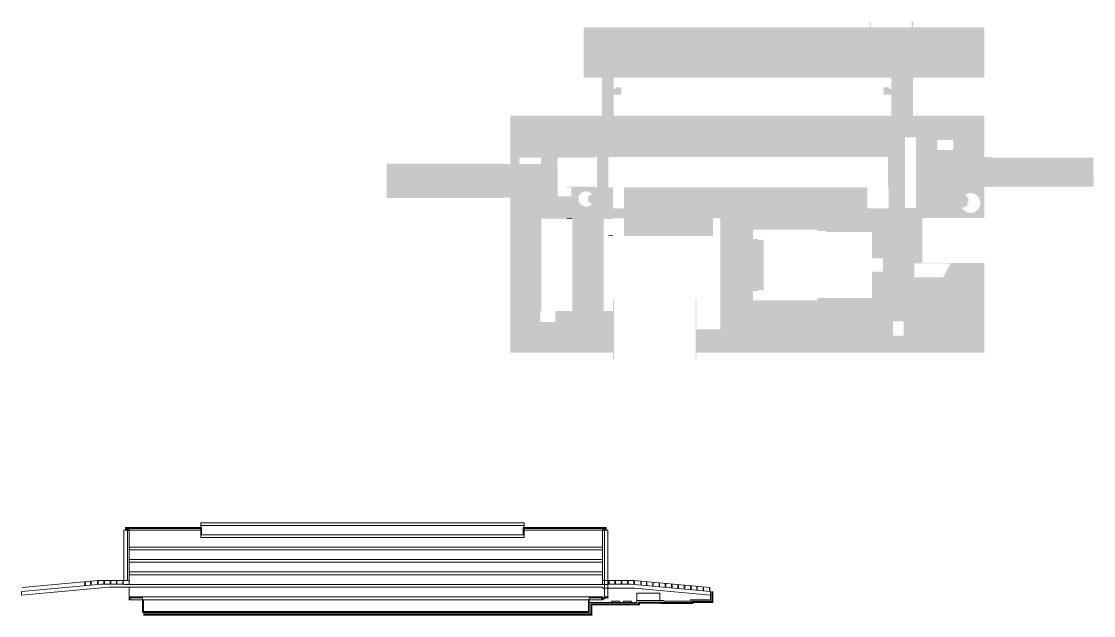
# Model space of a CAD drawing. Header units: metres. Extents: x -331 to 2982, y 362 to 2539.
# Drawn here: x 417.9 to 699, y 1183.6 to 1339.3 of the extents above; entities that cross this region are included whole.
import ezdxf

# ---------------------------------------------------------------- set-up
doc = ezdxf.new("R2010")
doc.units = ezdxf.units.M
doc.layers.get('0').update_dxf_attribs({"color": 251})
doc.layers.add('_corredores', color=251, linetype='Continuous', plot=False)
doc.layers.add('_salas', color=251, linetype='Continuous', plot=False)

msp = doc.modelspace()

# ---------------------------------------------------------------- hatches: boundary and pattern name
at = {"layer": '_corredores', "transparency": 33554508}
h = msp.add_hatch(color=256, dxfattribs=at)
h.dxf.hatch_style = 1
h.paths.add_polyline_path([(652.409, 1290.371), (649.559, 1290.371), (649.559, 1308.921), (649.559, 1312.196), (652.209, 1312.196), (652.209, 1314.631), (651.609, 1314.631), (651.609, 1324.544), (670.379, 1324.544), (670.379, 1326.38), (670.189, 1326.38), (670.189, 1326.577), (670.003, 1326.764), (666.304, 1326.765), (666.303, 1326.763), (666.285, 1326.763), (666.271, 1326.764), (666.235, 1326.773), (666.184, 1326.814), (665.426, 1327.57), (665.413, 1327.583), (665.389, 1327.574), (663.994, 1327.574), (662.599, 1327.574), (662.575, 1327.583), (662.562, 1327.57), (661.804, 1326.814), (661.752, 1326.773), (661.716, 1326.764), (661.703, 1326.763), (661.685, 1326.763), (661.684, 1326.765), (658.091, 1326.765), (657.751, 1326.425), (657.744, 1326.432), (657.737, 1326.425), (657.397, 1326.765), (653.804, 1326.765), (653.803, 1326.763), (653.785, 1326.763), (653.772, 1326.764), (653.736, 1326.773), (653.684, 1326.814), (652.926, 1327.57), (652.913, 1327.583), (652.889, 1327.574), (651.494, 1327.574), (649.748, 1327.574), (649.748, 1326.814), (649.608, 1326.814), (649.608, 1329.894), (641.234, 1329.894), (641.234, 1328.054), (640.474, 1328.054), (640.474, 1327.096), (640.756, 1326.814), (640.374, 1326.432), (640.042, 1326.765), (636.434, 1326.765), (636.433, 1326.763), (636.415, 1326.763), (636.402, 1326.764), (636.366, 1326.773), (636.314, 1326.814), (635.557, 1327.57), (635.544, 1327.583), (635.519, 1327.574), (634.124, 1327.574), (632.729, 1327.574), (632.705, 1327.583), (632.692, 1327.57), (631.935, 1326.814), (631.883, 1326.773), (631.847, 1326.764), (631.833, 1326.763), (631.815, 1326.763), (631.814, 1326.765), (628.221, 1326.765), (627.881, 1326.425), (627.874, 1326.432), (627.867, 1326.425), (627.528, 1326.765), (623.934, 1326.765), (623.933, 1326.763), (623.915, 1326.763), (623.901, 1326.764), (623.865, 1326.773), (623.814, 1326.814), (623.056, 1327.57), (623.043, 1327.583), (623.019, 1327.574), (621.624, 1327.574), (620.229, 1327.574), (620.204, 1327.583), (620.191, 1327.57), (619.434, 1326.814), (619.382, 1326.773), (619.346, 1326.764), (619.333, 1326.763), (619.315, 1326.763), (619.314, 1326.765), (615.721, 1326.765), (615.381, 1326.425), (615.374, 1326.432), (615.367, 1326.425), (615.027, 1326.765), (611.434, 1326.765), (611.433, 1326.763), (611.415, 1326.763), (611.401, 1326.764), (611.365, 1326.773), (611.314, 1326.814), (610.556, 1327.57), (610.543, 1327.583), (610.519, 1327.574), (609.124, 1327.574), (607.729, 1327.574), (607.705, 1327.583), (607.691, 1327.57), (606.934, 1326.814), (606.882, 1326.773), (606.846, 1326.764), (606.833, 1326.763), (606.815, 1326.763), (606.814, 1326.765), (603.221, 1326.765), (602.881, 1326.425), (602.874, 1326.432), (602.867, 1326.425), (602.527, 1326.765), (598.934, 1326.765), (598.933, 1326.763), (598.915, 1326.763), (598.901, 1326.764), (598.865, 1326.773), (598.814, 1326.814), (598.056, 1327.57), (598.043, 1327.583), (598.019, 1327.574), (596.624, 1327.574), (595.229, 1327.574), (595.205, 1327.583), (595.191, 1327.57), (594.434, 1326.814), (594.382, 1326.773), (594.346, 1326.764), (594.333, 1326.763), (594.315, 1326.763), (594.314, 1326.765), (590.721, 1326.765), (590.381, 1326.425), (590.374, 1326.432), (590.367, 1326.425), (590.027, 1326.765), (586.434, 1326.765), (586.433, 1326.763), (586.415, 1326.763), (586.401, 1326.764), (586.365, 1326.773), (586.314, 1326.814), (585.556, 1327.57), (585.543, 1327.583), (585.519, 1327.574), (584.124, 1327.574), (582.729, 1327.574), (582.705, 1327.583), (582.692, 1327.57), (581.934, 1326.814), (581.882, 1326.773), (581.846, 1326.764), (581.833, 1326.763), (581.815, 1326.763), (581.814, 1326.765), (578.221, 1326.765), (577.881, 1326.425), (577.874, 1326.432), (577.867, 1326.425), (577.527, 1326.765), (573.934, 1326.765), (573.933, 1326.763), (573.915, 1326.763), (573.902, 1326.764), (573.866, 1326.773), (573.814, 1326.814), (573.056, 1327.57), (573.043, 1327.583), (573.019, 1327.574), (571.624, 1327.574), (570.229, 1327.574), (570.205, 1327.583), (570.192, 1327.57), (569.434, 1326.814), (569.383, 1326.773), (569.347, 1326.764), (569.333, 1326.763), (569.315, 1326.763), (569.314, 1326.765), (565.615, 1326.764), (565.429, 1326.577), (565.429, 1326.38), (565.239, 1326.38), (565.239, 1324.544), (570.084, 1324.544), (570.084, 1314.631), (570.394, 1314.631), (570.394, 1305.511), (565.009, 1305.511), (565.009, 1310.811), (563.809, 1310.811), (563.809, 1305.511), (555.909, 1305.511), (555.909, 1310.811), (554.809, 1310.811), (554.809, 1305.511), (546.059, 1305.511), (546.059, 1301.896), (548.429, 1301.896), (548.429, 1303.596), (548.029, 1303.596), (548.029, 1303.796), (554.454, 1303.796), (554.454, 1303.596), (554.129, 1303.596), (554.129, 1301.896), (554.454, 1301.896), (554.454, 1301.696), (544.429, 1301.696), (544.429, 1301.896), (544.429, 1301.996), (513.6, 1301.996), (513.6, 1293.046), (544.429, 1293.046), (544.429, 1293.146), (544.429, 1293.346), (554.454, 1293.346), (554.454, 1293.146), (552.479, 1293.146), (552.479, 1260.496), (548.954, 1260.496), (548.954, 1258.846), (570.309, 1258.846), (570.309, 1260.546), (570.309, 1287.721), (571.909, 1287.721), (573.009, 1287.721), (575.859, 1287.721), (575.859, 1286.621), (577.159, 1286.621), (577.159, 1287.721), (588.759, 1287.721), (588.759, 1286.621), (590.059, 1286.621), (590.059, 1287.721), (602.309, 1287.721), (604.009, 1287.721), (644.959, 1287.721), (644.959, 1288.321), (645.259, 1288.321), (645.259, 1287.543), (645.259, 1263.221), (609.009, 1263.221), (609.009, 1266.221), (608.709, 1266.221), (608.709, 1266.721), (606.009, 1266.721), (606.009, 1260.671), (645.259, 1260.671), (645.259, 1255.977), (646.384, 1255.977), (646.384, 1256.871), (646.034, 1256.871), (646.034, 1256.971), (646.434, 1256.971), (646.434, 1260.671), (649.184, 1260.671), (649.184, 1256.971), (649.584, 1256.971), (649.584, 1256.871), (649.234, 1256.871), (649.234, 1255.977), (650.459, 1255.977), (650.459, 1263.221), (649.559, 1263.221), (649.559, 1272.271), (651.959, 1272.271), (651.959, 1275.921), (649.559, 1275.921), (649.559, 1287.543), (649.559, 1288.121), (649.659, 1288.121), (649.659, 1287.971), (666.699, 1287.971), (670.319, 1287.971), (670.319, 1295.871), (666.409, 1295.871), (666.409, 1296.071), (672.219, 1296.071), (672.219, 1295.971), (698.98, 1295.971), (698.928, 1303.571), (672.219, 1303.571), (666.409, 1303.571), (666.409, 1303.771), (668.459, 1303.771), (668.459, 1304.871), (666.809, 1304.871), (666.809, 1304.771), (666.609, 1304.771), (666.609, 1305.521), (662.209, 1305.521), (657.359, 1305.521), (657.359, 1305.621), (658.034, 1305.621), (658.034, 1308.221), (653.709, 1308.221), (653.709, 1308.184), (653.609, 1308.184), (653.609, 1310.121), (650.859, 1310.121), (650.859, 1312.096), (649.659, 1312.096), (649.659, 1308.921), (652.409, 1308.921)])
h.paths.add_polyline_path([(659.309, 1296.171), (659.709, 1296.171), (659.709, 1295.771), (659.309, 1295.771)], flags=16)
h.paths.add_polyline_path([(659.309, 1303.371), (659.309, 1303.771), (659.709, 1303.771), (659.709, 1303.371)], flags=16)
h.paths.add_polyline_path([(665.17, 1293.786, -2.7881728), (664.387, 1290.608), (664.549, 1290.686), (664.738, 1290.361), (666.038, 1291.258, -0.4500635), (666.33, 1292.443), (665.596, 1293.842), (665.278, 1293.642)], flags=16)
h.paths.add_polyline_path([(645.259, 1295.821), (645.259, 1290.321), (639.659, 1290.321), (575.859, 1290.321), (572.984, 1290.321), (572.984, 1295.791), (571.754, 1295.791), (571.754, 1303.746), (573.099, 1303.746), (573.099, 1303.801), (645.119, 1303.801), (645.119, 1295.821)], flags=16)
h.paths.add_polyline_path([(646.006, 1305.511), (644.999, 1305.511), (644.999, 1309.911), (645.009, 1309.911), (645.009, 1310.811), (643.809, 1310.811), (643.809, 1305.511), (635.009, 1305.511), (635.009, 1310.811), (633.809, 1310.811), (633.809, 1305.511), (625.009, 1305.511), (625.009, 1310.811), (623.809, 1310.811), (623.809, 1305.511), (615.009, 1305.511), (615.009, 1310.811), (613.809, 1310.811), (613.809, 1305.511), (605.009, 1305.511), (605.009, 1310.811), (603.809, 1310.811), (603.809, 1305.511), (595.009, 1305.511), (595.009, 1310.811), (593.809, 1310.811), (593.809, 1305.511), (585.009, 1305.511), (585.009, 1310.811), (583.809, 1310.811), (583.809, 1305.511), (575.009, 1305.511), (575.009, 1310.811), (573.979, 1310.811), (573.979, 1305.511), (573.194, 1305.511), (573.194, 1314.631), (573.124, 1314.631), (573.124, 1320.111), (575.144, 1320.111), (575.144, 1322.031), (573.624, 1322.031), (573.624, 1321.611), (573.164, 1321.611), (573.164, 1324.544), (645.929, 1324.543), (645.929, 1321.611), (645.469, 1321.611), (645.469, 1322.031), (643.969, 1322.031), (643.969, 1321.611), (643.949, 1321.611), (643.949, 1320.111), (645.929, 1320.111), (645.929, 1314.631), (646.006, 1314.631)], flags=16)
h.paths.add_polyline_path([(651.494, 1326.432), (651.112, 1326.814), (651.494, 1327.196), (651.876, 1326.814)], flags=16)
h.paths.add_polyline_path([(663.994, 1326.432), (663.612, 1326.814), (663.994, 1327.196), (664.376, 1326.814)], flags=16)
h.paths.add_polyline_path([(645.244, 1326.432), (644.862, 1326.814), (645.244, 1327.196), (645.626, 1326.814)], flags=16)
h.paths.add_polyline_path([(634.124, 1326.432), (633.742, 1326.814), (634.124, 1327.196), (634.506, 1326.814)], flags=16)
h.paths.add_polyline_path([(622.006, 1326.814), (621.624, 1326.432), (621.242, 1326.814), (621.624, 1327.196)], flags=16)
h.paths.add_polyline_path([(609.506, 1326.814), (609.124, 1326.432), (608.742, 1326.814), (609.124, 1327.196)], flags=16)
h.paths.add_polyline_path([(597.006, 1326.814), (596.624, 1326.432), (596.242, 1326.814), (596.624, 1327.196)], flags=16)
h.paths.add_polyline_path([(584.506, 1326.814), (584.124, 1326.432), (583.742, 1326.814), (584.124, 1327.196)], flags=16)
h.paths.add_polyline_path([(568.814, 1295.791), (567.984, 1295.791), (567.984, 1295.771), (562.043, 1295.771), (562.043, 1293.421), (558.459, 1293.421), (558.459, 1301.196), (558.409, 1301.196), (558.409, 1302.721), (558.459, 1302.721), (558.459, 1303.571), (558.409, 1303.571), (558.409, 1303.771), (568.009, 1303.771), (568.009, 1303.751), (568.814, 1303.751)], flags=16)
h.paths.add_polyline_path([(568.809, 1287.721), (568.809, 1260.546), (562.129, 1260.546), (562.129, 1261.496), (560.649, 1261.496), (560.649, 1260.546), (557.849, 1260.546), (553.904, 1260.546), (553.904, 1263.421), (554.169, 1263.421), (554.169, 1287.611), (560.804, 1287.611), (560.804, 1287.721)], flags=16)
h.paths.add_polyline_path([(567.555, 1293.924), (567.408, 1293.821), (567.203, 1294.065), (566.309, 1293.171, -0.4142136), (566.309, 1292.372), (567.203, 1291.477), (567.408, 1291.721), (567.555, 1291.618, -3.1715948)], flags=16)
h.paths.add_polyline_path([(572.006, 1326.814), (571.624, 1326.432), (571.242, 1326.814), (571.624, 1327.196)], flags=16)
at = {"layer": '_salas', "transparency": 33554559}
h = msp.add_hatch(color=256, dxfattribs=at)
h.dxf.hatch_style = 1
h.paths.add_polyline_path([(670.379, 1337.729), (651.629, 1337.729), (651.629, 1339.284), (651.299, 1339.284), (651.299, 1337.729), (640.564, 1337.729), (640.564, 1339.284), (640.234, 1339.284), (640.234, 1337.729), (565.239, 1337.729), (565.239, 1326.38), (565.429, 1326.38), (565.429, 1326.577), (565.615, 1326.764), (569.35, 1326.765), (569.383, 1326.773), (569.434, 1326.814), (570.192, 1327.57), (570.205, 1327.583), (570.229, 1327.574), (571.624, 1327.574), (573.019, 1327.574), (573.043, 1327.583), (573.056, 1327.57), (573.814, 1326.814), (573.866, 1326.773), (573.898, 1326.765), (577.527, 1326.765), (577.867, 1326.425), (577.874, 1326.432), (578.221, 1326.765), (581.85, 1326.765), (581.882, 1326.773), (581.934, 1326.814), (582.692, 1327.57), (582.705, 1327.583), (582.729, 1327.574), (584.124, 1327.574), (585.519, 1327.574), (585.543, 1327.583), (585.556, 1327.57), (586.314, 1326.814), (586.365, 1326.773), (586.398, 1326.765), (590.027, 1326.765), (590.367, 1326.425), (590.374, 1326.432), (590.721, 1326.765), (594.35, 1326.765), (594.382, 1326.773), (594.434, 1326.814), (595.191, 1327.57), (595.205, 1327.583), (595.229, 1327.574), (596.624, 1327.574), (598.019, 1327.574), (598.043, 1327.583), (598.056, 1327.57), (598.814, 1326.814), (598.865, 1326.773), (598.898, 1326.765), (602.527, 1326.765), (602.867, 1326.425), (602.874, 1326.432), (603.221, 1326.765), (606.85, 1326.765), (606.882, 1326.773), (606.934, 1326.814), (607.691, 1327.57), (607.705, 1327.583), (607.729, 1327.574), (609.124, 1327.574), (610.519, 1327.574), (610.543, 1327.583), (610.556, 1327.57), (611.314, 1326.814), (611.365, 1326.773), (611.398, 1326.765), (615.027, 1326.765), (615.367, 1326.425), (615.374, 1326.432), (615.721, 1326.765), (619.35, 1326.765), (619.382, 1326.773), (619.434, 1326.814), (620.191, 1327.57), (620.204, 1327.583), (620.229, 1327.574), (621.624, 1327.574), (623.019, 1327.574), (623.043, 1327.583), (623.056, 1327.57), (623.814, 1326.814), (623.865, 1326.773), (623.898, 1326.765), (627.528, 1326.765), (627.867, 1326.425), (627.874, 1326.432), (628.221, 1326.765), (631.85, 1326.765), (631.883, 1326.773), (631.935, 1326.814), (632.692, 1327.57), (632.705, 1327.583), (632.729, 1327.574), (634.124, 1327.574), (635.519, 1327.574), (635.544, 1327.583), (635.557, 1327.57), (636.314, 1326.814), (636.366, 1326.773), (636.398, 1326.765), (640.042, 1326.765), (640.374, 1326.432), (640.756, 1326.814), (640.474, 1327.096), (640.474, 1328.054), (641.234, 1328.054), (641.234, 1329.894), (649.608, 1329.894), (649.608, 1326.814), (649.748, 1326.814), (649.748, 1327.574), (651.494, 1327.574), (652.889, 1327.574), (652.913, 1327.583), (652.926, 1327.57), (653.684, 1326.814), (653.736, 1326.773), (653.768, 1326.765), (657.397, 1326.765), (657.737, 1326.425), (657.744, 1326.432), (658.091, 1326.765), (661.72, 1326.765), (661.752, 1326.773), (661.804, 1326.814), (662.562, 1327.57), (662.575, 1327.583), (662.599, 1327.574), (663.994, 1327.574), (665.389, 1327.574), (665.413, 1327.583), (665.426, 1327.57), (666.184, 1326.814), (666.235, 1326.773), (666.268, 1326.765), (670.003, 1326.764), (670.189, 1326.577), (670.189, 1326.38), (670.379, 1326.38), (670.379, 1326.38)])
h = msp.add_hatch(color=256, dxfattribs=at)
h.dxf.hatch_style = 1
h.paths.add_polyline_path([(572.006, 1326.814), (571.624, 1327.196), (571.242, 1326.814), (571.624, 1326.432)])
h.paths.add_polyline_path([(583.742, 1326.814), (584.124, 1326.432), (584.506, 1326.814), (584.124, 1327.196)])
h = msp.add_hatch(color=256, dxfattribs=at)
h.dxf.hatch_style = 1
h.paths.add_polyline_path([(597.006, 1326.814), (596.624, 1327.196), (596.242, 1326.814), (596.624, 1326.432)])
h.paths.add_polyline_path([(609.124, 1327.196), (608.742, 1326.814), (609.124, 1326.432), (609.506, 1326.814)])
h.paths.add_polyline_path([(621.624, 1326.432), (622.006, 1326.814), (621.624, 1327.196), (621.242, 1326.814)])
h = msp.add_hatch(color=256, dxfattribs=at)
h.dxf.hatch_style = 1
h.paths.add_polyline_path([(634.124, 1327.196), (633.742, 1326.814), (634.124, 1326.432), (634.506, 1326.814)])
h.paths.add_polyline_path([(645.626, 1326.814), (645.244, 1327.196), (644.862, 1326.814), (645.244, 1326.432)])
h.paths.add_polyline_path([(651.494, 1327.196), (651.112, 1326.814), (651.494, 1326.432), (651.876, 1326.814)])
h.paths.add_polyline_path([(663.994, 1326.432), (664.376, 1326.814), (663.994, 1327.196), (663.612, 1326.814)])
h = msp.add_hatch(color=256, dxfattribs=at)
h.dxf.hatch_style = 1
h.paths.add_polyline_path([(570.394, 1305.511), (570.394, 1314.631), (546.059, 1314.631), (546.059, 1305.511), (554.809, 1305.511), (554.809, 1310.811), (555.909, 1310.811), (555.909, 1305.511), (563.809, 1305.511), (563.809, 1310.811), (565.009, 1310.811), (565.009, 1305.511)])
h = msp.add_hatch(color=256, dxfattribs=at)
h.dxf.hatch_style = 1
h.paths.add_polyline_path([(546.059, 1314.631), (546.059, 1305.511), (554.809, 1305.511), (554.809, 1310.811), (555.909, 1310.811), (555.909, 1305.511), (563.809, 1305.511), (563.809, 1310.811), (565.009, 1310.811), (565.009, 1305.511), (570.394, 1305.511), (570.394, 1314.631)])
h = msp.add_hatch(color=256, dxfattribs=at)
h.dxf.hatch_style = 1
h.paths.add_polyline_path([(605.009, 1305.511), (613.809, 1305.511), (613.809, 1310.811), (615.009, 1310.811), (615.009, 1305.511), (623.809, 1305.511), (623.809, 1310.811), (625.009, 1310.811), (625.009, 1305.511), (633.809, 1305.511), (633.809, 1310.811), (635.009, 1310.811), (635.009, 1305.511), (643.809, 1305.511), (643.809, 1310.811), (645.009, 1310.811), (645.009, 1309.911), (644.999, 1309.911), (644.999, 1305.511), (646.006, 1305.511), (646.006, 1314.631), (573.194, 1314.631), (573.194, 1305.511), (573.979, 1305.511), (573.979, 1310.811), (575.009, 1310.811), (575.009, 1305.511), (583.809, 1305.511), (583.809, 1310.811), (585.009, 1310.811), (585.009, 1305.511), (593.809, 1305.511), (593.809, 1310.811), (595.009, 1310.811), (595.009, 1305.511), (603.809, 1305.511), (603.809, 1310.811), (605.009, 1310.811)])
h = msp.add_hatch(color=256, dxfattribs=at)
h.dxf.hatch_style = 1
h.paths.add_polyline_path([(670.319, 1314.631), (652.209, 1314.631), (652.209, 1312.196), (649.559, 1312.196), (649.559, 1308.921), (649.659, 1308.921), (649.659, 1312.096), (650.859, 1312.096), (650.859, 1310.121), (653.609, 1310.121), (653.609, 1308.184), (653.709, 1308.184), (653.709, 1308.221), (662.209, 1308.221), (662.209, 1305.621), (657.359, 1305.621), (657.359, 1305.521), (662.209, 1305.521), (666.609, 1305.521), (666.609, 1304.771), (666.809, 1304.771), (666.809, 1304.871), (668.459, 1304.871), (668.459, 1303.771), (666.409, 1303.771), (666.409, 1303.571), (672.219, 1303.571), (672.219, 1303.771), (670.319, 1303.771)])
h = msp.add_hatch(color=256, dxfattribs=at)
h.dxf.hatch_style = 1
h.paths.add_polyline_path([(554.454, 1303.596), (554.454, 1303.796), (548.029, 1303.796), (548.029, 1303.596)])
h.paths.add_polyline_path([(554.454, 1301.696), (554.454, 1301.896), (544.429, 1301.896), (544.429, 1301.696)])
h = msp.add_hatch(color=256, dxfattribs=at)
h.dxf.hatch_style = 1
h.paths.add_polyline_path([(558.409, 1303.771), (558.409, 1303.571), (568.009, 1303.571), (568.009, 1303.771)])
h = msp.add_hatch(color=256, dxfattribs=at)
h.dxf.hatch_style = 1
h.paths.add_polyline_path([(672.219, 1296.071), (666.409, 1296.071), (666.409, 1295.871), (672.219, 1295.871)])
h.paths.add_polyline_path([(659.709, 1303.771), (659.309, 1303.771), (659.309, 1303.371), (659.709, 1303.371)])
h.paths.add_polyline_path([(659.709, 1296.171), (659.309, 1296.171), (659.309, 1295.771), (659.709, 1295.771)])
h = msp.add_hatch(color=256, dxfattribs=at)
h.dxf.hatch_style = 1
h.paths.add_polyline_path([(552.479, 1293.146), (554.454, 1293.146), (554.454, 1293.346), (544.429, 1293.346), (544.429, 1293.146), (546.059, 1293.146), (546.059, 1293.046), (546.059, 1252.511), (573.009, 1252.511), (573.009, 1250.721), (573.209, 1250.721), (573.209, 1266.521), (573.009, 1266.521), (573.009, 1263.421), (570.509, 1263.421), (570.509, 1287.521), (573.009, 1287.521), (573.009, 1287.721), (571.909, 1287.721), (570.309, 1287.721), (570.309, 1260.546), (570.309, 1258.846), (548.954, 1258.846), (548.954, 1260.496), (552.479, 1260.496)])
h = msp.add_hatch(color=256, dxfattribs=at)
h.dxf.hatch_style = 1
h.paths.add_polyline_path([(567.984, 1295.771), (567.984, 1295.971), (560.509, 1295.971), (560.509, 1295.771)])
h = msp.add_hatch(color=256, dxfattribs=at)
h.dxf.hatch_style = 1
h.paths.add_polyline_path([(639.659, 1290.321), (639.659, 1295.821), (575.859, 1295.821), (575.859, 1290.321)])
h = msp.add_hatch(color=256, dxfattribs=at)
h.dxf.hatch_style = 1
h.paths.add_polyline_path([(562.309, 1263.421), (557.849, 1263.421), (557.849, 1260.546), (560.649, 1260.546), (560.649, 1261.496), (562.129, 1261.496), (562.129, 1260.546), (568.809, 1260.546), (568.809, 1287.721), (562.309, 1287.721)])
h = msp.add_hatch(color=256, dxfattribs=at)
h.dxf.hatch_style = 1
h.paths.add_polyline_path([(560.804, 1287.721), (560.804, 1287.521), (562.309, 1287.521), (562.309, 1287.721)])
h = msp.add_hatch(color=256, dxfattribs=at)
h.dxf.hatch_style = 1
h.paths.add_polyline_path([(588.759, 1286.621), (588.759, 1287.721), (577.159, 1287.721), (577.159, 1286.621), (575.859, 1286.621), (575.859, 1283.021), (599.209, 1283.021), (599.209, 1287.721), (590.059, 1287.721), (590.059, 1286.621)])
h = msp.add_hatch(color=256, dxfattribs=at)
h.dxf.hatch_style = 1
h.paths.add_polyline_path([(601.119, 1273.353), (601.119, 1269.471), (606.009, 1269.471), (606.009, 1266.721), (608.709, 1266.721), (608.709, 1266.221), (609.009, 1266.221), (609.669, 1266.221), (609.669, 1268.683), (610.969, 1268.683), (610.969, 1268.933), (612.269, 1268.933), (612.269, 1268.683), (612.469, 1268.683), (612.469, 1282.259), (612.269, 1282.259), (612.269, 1282.009), (610.969, 1282.009), (610.969, 1282.259), (609.669, 1282.259), (609.669, 1284.721), (626.659, 1284.721), (626.659, 1284.371), (628.929, 1284.371), (628.929, 1284.151), (640.859, 1284.151), (640.859, 1277.221), (643.759, 1277.221), (643.759, 1273.721), (645.259, 1273.721), (645.259, 1287.543), (645.259, 1288.321), (644.959, 1288.321), (644.959, 1287.721), (604.009, 1287.721), (602.309, 1287.721), (601.119, 1287.721)])
h = msp.add_hatch(color=256, dxfattribs=at)
h.dxf.hatch_style = 1
h.paths.add_polyline_path([(649.559, 1275.921), (651.959, 1275.921), (654.099, 1275.921), (654.099, 1276.021), (654.099, 1287.801), (670.319, 1287.801), (670.319, 1287.971), (666.699, 1287.971), (649.559, 1287.971), (649.559, 1287.543)])
h = msp.add_hatch(color=256, dxfattribs=at)
h.dxf.hatch_style = 1
h.paths.add_polyline_path([(573.009, 1283.221), (571.709, 1283.221), (571.709, 1283.021), (573.009, 1283.021)])
h = msp.add_hatch(color=256, dxfattribs=at)
h.dxf.hatch_style = 1
h.paths.add_polyline_path([(645.259, 1260.671), (606.009, 1260.671), (606.009, 1266.721), (606.009, 1269.471), (601.119, 1269.471), (601.119, 1266.371), (601.119, 1258.571), (594.809, 1258.571), (594.809, 1266.371), (594.809, 1266.521), (594.609, 1266.521), (594.609, 1250.721), (594.809, 1250.721), (594.809, 1252.511), (670.319, 1252.511), (670.319, 1276.021), (661.584, 1276.021), (661.531, 1275.921), (659.579, 1272.271), (657.359, 1272.271), (651.959, 1272.271), (649.559, 1272.271), (649.559, 1263.221), (650.459, 1263.221), (650.459, 1255.977), (649.234, 1255.977), (649.234, 1256.871), (649.584, 1256.871), (649.584, 1256.971), (646.034, 1256.971), (646.034, 1256.871), (646.384, 1256.871), (646.384, 1255.977), (645.259, 1255.977)])
h = msp.add_hatch(color=256, dxfattribs=at)
h.dxf.hatch_style = 1
h.paths.add_polyline_path([(645.259, 1263.221), (645.259, 1273.721), (643.759, 1273.721), (640.859, 1273.721), (640.859, 1266.791), (626.659, 1266.791), (626.659, 1266.221), (609.669, 1266.221), (609.009, 1266.221), (609.009, 1263.221)])
h = msp.add_hatch(color=256, dxfattribs=at)
h.dxf.hatch_style = 1
h.paths.add_polyline_path([(661.584, 1276.021), (654.099, 1276.021), (654.099, 1275.921), (661.531, 1275.921)])

# ---------------------------------------------------------------- linework, layer by layer
at = {"lineweight": 0}
for p, q in [((445.179, 1205.929), (445.179, 1206.699)), ((445.179, 1206.699), (464.909, 1206.699)), ((445.179, 1206.699), (445.179, 1205.929)), ((445.379, 1206.399), (464.909, 1206.399)), ((445.379, 1206.129), (445.379, 1206.399)), ((446.129, 1206.129), (445.379, 1206.129)), ((446.129, 1206.129), (446.129, 1205.929)), ((464.909, 1207.189), (464.909, 1204.749)), ((464.909, 1206.699), (465.109, 1206.699)), ((465.109, 1206.699), (465.109, 1204.749)), ((549.459, 1206.699), (549.459, 1204.749)), ((549.659, 1206.699), (549.459, 1206.699)), ((549.659, 1207.189), (549.659, 1204.749)), ((571.209, 1206.699), (549.659, 1206.699)), ((571.009, 1206.399), (549.659, 1206.399)), ((570.259, 1206.129), (571.009, 1206.129)), ((570.259, 1206.129), (570.259, 1205.929)), ((571.009, 1206.129), (571.009, 1206.399)), ((571.209, 1205.929), (571.209, 1206.699)), ((444.729, 1205.929), (445.179, 1205.929)), ((444.729, 1205.929), (444.729, 1192.819)), ((446.129, 1205.929), (445.179, 1205.929)), ((445.629, 1205.929), (445.629, 1192.819)), ((446.129, 1205.929), (446.129, 1201.529)), ((464.909, 1205.929), (446.129, 1205.929)), ((549.659, 1205.929), (570.259, 1205.929)), ((570.259, 1205.929), (570.259, 1201.529)), ((571.209, 1205.929), (570.259, 1205.929)), ((570.759, 1205.929), (570.759, 1192.819)), ((571.659, 1205.929), (571.209, 1205.929)), ((571.659, 1205.929), (571.659, 1192.819)), ((570.259, 1201.529), (446.129, 1201.529)), ((446.129, 1201.529), (446.129, 1200.809)), ((570.259, 1200.809), (446.129, 1200.809)), ((446.129, 1200.799), (446.129, 1198.269)), ((570.259, 1201.529), (570.259, 1200.809)), ((570.259, 1200.799), (570.259, 1198.269)), ((570.259, 1198.269), (446.129, 1198.269)), ((446.129, 1198.269), (446.129, 1197.549)), ((570.259, 1198.269), (570.259, 1197.549)), ((570.259, 1197.549), (446.129, 1197.549)), ((446.129, 1197.549), (446.129, 1195.019)), ((570.259, 1195.019), (446.129, 1195.019)), ((446.129, 1195.019), (446.129, 1194.299)), ((570.259, 1197.549), (570.259, 1195.019)), ((570.259, 1195.019), (570.259, 1194.299)), ((437.949, 1192.819), (418.005, 1190.976)), ((434.505, 1192.501), (434.505, 1191.446)), ((434.655, 1192.515), (434.655, 1191.46)), ((436.005, 1192.639), (436.005, 1191.585)), ((436.155, 1192.653), (436.155, 1191.599)), ((437.805, 1192.806), (437.805, 1191.751)), ((437.949, 1192.819), (446.129, 1192.819)), ((437.949, 1192.819), (446.129, 1192.819)), ((437.955, 1192.819), (437.955, 1191.765)), ((439.455, 1192.819), (439.455, 1191.844)), ((439.605, 1192.819), (439.605, 1191.844)), ((441.105, 1192.819), (441.105, 1191.844)), ((441.255, 1192.819), (441.255, 1191.844)), ((442.755, 1192.819), (442.755, 1191.844)), ((442.905, 1192.819), (442.905, 1191.844)), ((444.405, 1192.819), (444.405, 1191.844)), ((444.555, 1192.819), (444.555, 1191.844)), ((570.259, 1194.299), (446.129, 1194.299)), ((446.129, 1194.299), (446.129, 1191.769)), ((570.259, 1194.299), (570.259, 1191.769)), ((578.439, 1192.819), (570.259, 1192.819)), ((570.759, 1192.819), (570.759, 1188.499)), ((571.659, 1192.819), (571.659, 1188.499)), ((571.833, 1192.819), (571.833, 1191.844)), ((571.983, 1192.819), (571.983, 1191.844)), ((573.483, 1192.819), (573.483, 1191.844)), ((573.633, 1192.819), (573.633, 1191.844)), ((575.133, 1192.819), (575.133, 1191.844)), ((575.283, 1192.819), (575.283, 1191.844)), ((576.783, 1192.819), (576.783, 1191.844)), ((576.933, 1192.819), (576.933, 1191.844)), ((578.433, 1192.819), (578.433, 1191.765)), ((578.439, 1192.819), (598.383, 1190.976)), ((578.583, 1192.806), (578.583, 1191.751)), ((580.233, 1192.653), (580.233, 1191.599)), ((580.383, 1192.639), (580.383, 1191.585)), ((581.733, 1192.515), (581.733, 1191.46)), ((581.883, 1192.501), (581.883, 1191.446)), ((583.383, 1192.362), (583.383, 1191.308)), ((583.533, 1192.348), (583.533, 1191.294)), ((585.033, 1192.21), (585.033, 1191.155)), ((585.183, 1192.196), (585.183, 1191.141)), ((586.683, 1192.057), (586.683, 1191.003)), ((586.833, 1192.043), (586.833, 1190.989)), ((438.809, 1191.844), (417.856, 1189.908)), ((417.856, 1188.935), (440.741, 1191.049)), ((417.856, 1188.935), (417.856, 1189.908)), ((438.809, 1191.844), (444.729, 1191.844)), ((570.259, 1191.049), (440.741, 1191.049)), ((444.729, 1191.844), (444.729, 1191.769)), ((571.659, 1191.769), (444.729, 1191.769)), ((446.129, 1191.049), (446.129, 1188.499)), ((570.259, 1191.049), (570.259, 1190.769)), ((570.259, 1190.769), (578.678, 1190.769)), ((577.579, 1191.844), (571.659, 1191.844)), ((577.579, 1191.844), (598.532, 1189.908)), ((598.495, 1188.938), (578.678, 1190.769)), ((579.259, 1187.499), (579.259, 1189.499)), ((579.259, 1189.499), (585.259, 1189.499)), ((585.259, 1189.499), (585.259, 1187.499)), ((588.333, 1191.905), (588.333, 1190.85)), ((588.483, 1191.891), (588.483, 1190.837)), ((589.983, 1191.752), (589.983, 1190.698)), ((590.133, 1191.739), (590.133, 1190.684)), ((591.633, 1191.6), (591.633, 1190.546)), ((591.783, 1191.586), (591.783, 1190.532)), ((593.283, 1191.448), (593.283, 1190.393)), ((593.433, 1191.434), (593.433, 1190.379)), ((594.933, 1191.295), (594.933, 1190.241)), ((595.083, 1191.281), (595.083, 1190.227)), ((596.583, 1191.143), (596.583, 1190.088)), ((596.733, 1191.129), (596.733, 1190.074)), ((598.233, 1190.99), (598.233, 1189.936)), ((598.383, 1190.976), (598.383, 1189.922)), ((598.532, 1187.699), (598.532, 1189.908)), ((570.259, 1188.499), (446.129, 1188.499)), ((446.129, 1188.499), (446.129, 1187.671)), ((446.129, 1188.499), (446.129, 1188.449)), ((446.129, 1188.299), (446.129, 1188.279)), ((566.559, 1187.671), (446.129, 1187.671)), ((446.129, 1187.671), (446.329, 1187.671)), ((446.329, 1188.199), (449.629, 1188.199)), ((446.329, 1188.199), (446.329, 1187.671)), ((446.329, 1187.671), (449.629, 1187.671)), ((449.629, 1184.369), (449.629, 1188.199)), ((449.829, 1184.669), (449.829, 1187.671)), ((566.559, 1184.669), (566.559, 1187.671)), ((570.059, 1188.199), (566.759, 1188.199)), ((566.759, 1184.369), (566.759, 1188.199)), ((570.059, 1187.671), (566.759, 1187.671)), ((566.759, 1187.049), (579.259, 1187.049)), ((570.059, 1188.199), (570.059, 1187.671)), ((570.259, 1187.671), (570.059, 1187.671)), ((570.259, 1188.499), (570.259, 1187.671)), ((570.259, 1188.499), (570.259, 1188.449)), ((570.259, 1188.449), (570.369, 1188.449)), ((570.369, 1188.299), (570.259, 1188.299)), ((570.259, 1188.299), (570.259, 1188.279)), ((570.259, 1188.279), (571.759, 1188.279)), ((570.259, 1187.701), (571.263, 1188.229)), ((571.155, 1188.229), (570.309, 1188.229)), ((570.309, 1188.229), (570.309, 1187.783)), ((570.309, 1187.783), (571.155, 1188.229)), ((570.369, 1188.449), (570.369, 1188.299)), ((571.659, 1188.499), (570.759, 1188.499)), ((571.759, 1188.229), (571.263, 1188.229)), ((571.759, 1188.279), (571.759, 1188.229)), ((579.259, 1187.049), (579.259, 1187.499)), ((579.259, 1187.499), (586.259, 1187.499)), ((586.259, 1187.499), (586.259, 1187.399)), ((586.259, 1187.399), (593.259, 1187.399)), ((593.259, 1187.399), (593.259, 1187.699)), ((593.259, 1187.699), (598.532, 1187.699)), ((566.759, 1184.369), (449.629, 1184.369)), ((566.559, 1184.669), (449.829, 1184.669))]:
    msp.add_line(p, q, dxfattribs=at)
for points in [[(549.659, 1207.189), (549.659, 1207.909), (464.909, 1207.909), (464.909, 1207.189)], [(549.659, 1204.749), (549.659, 1204.029), (464.909, 1204.029), (464.909, 1204.749)]]:
    msp.add_lwpolyline(points, close=True, dxfattribs=at)
at = {"lineweight": 0, "const_width": 0.55}
msp.add_lwpolyline([(449.829, 1183.869), (567.259, 1183.869), (567.259, 1186.549), (579.759, 1186.549), (579.759, 1186.999), (585.759, 1186.999), (585.759, 1186.899), (593.759, 1186.899), (593.759, 1187.199), (599.032, 1187.199), (599.032, 1189.908)], dxfattribs=at)
at = {"lineweight": 0}
for points in [[(574.709, 1187.049), (574.709, 1187.399), (572.609, 1187.399), (572.609, 1187.049)], [(577.809, 1187.049), (577.809, 1187.399), (575.709, 1187.399), (575.709, 1187.049)]]:
    msp.add_lwpolyline(points, dxfattribs=at)

doc.saveas('drawing.dxf')
